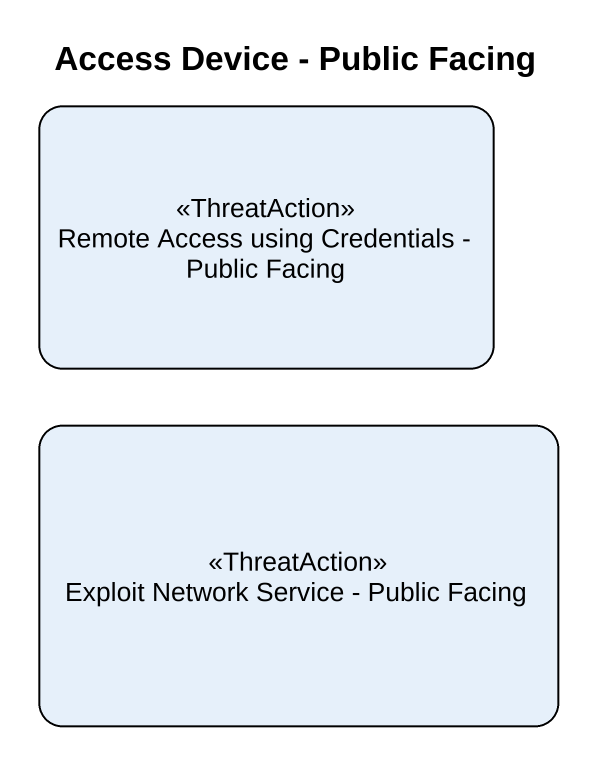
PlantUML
@startuml
title Access Device - Public Facing
hide empty description
state "Remote Access using Credentials - Public Facing" as Remote_Access_using <<ThreatAction>>
state "Exploit Network Service - Public Facing" as Exploit_Network_Service <<ThreatAction>>
@enduml
